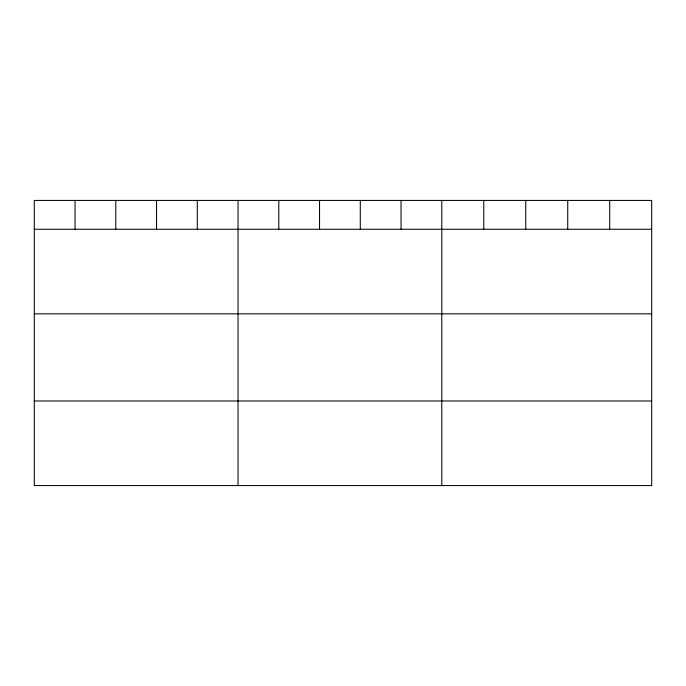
<?xml version="1.0" encoding="UTF-8"?>
<svg xmlns="http://www.w3.org/2000/svg" width="686" height="686" viewBox="0 0 686 686"><rect width="100%" height="100%" fill="white"/><g stroke="black" fill="none" stroke-linecap="round" stroke-linejoin="round"><path stroke-width="1.03" d="M651.7 229.253L651.7 485.568L34.3 485.568L34.3 200.432L651.7 200.432L651.7 229.253L34.3 229.253M34.3 313.836L651.7 313.836M34.3 400.984L651.7 400.984M609.717 200.432L609.717 229.253M567.734 200.432L567.734 229.253M525.75 200.432L525.75 229.253M483.767 200.432L483.767 229.253M441.784 200.432L441.784 485.568M401.036 200.432L401.036 229.253M360.287 200.432L360.287 229.253M319.539 200.432L319.539 229.253M278.79 200.432L278.79 229.253M238.042 200.432L238.042 485.568M197.294 200.432L197.294 229.253M156.545 200.432L156.545 229.253M115.797 200.432L115.797 229.253M75.048 200.432L75.048 229.253"/></g></svg>
